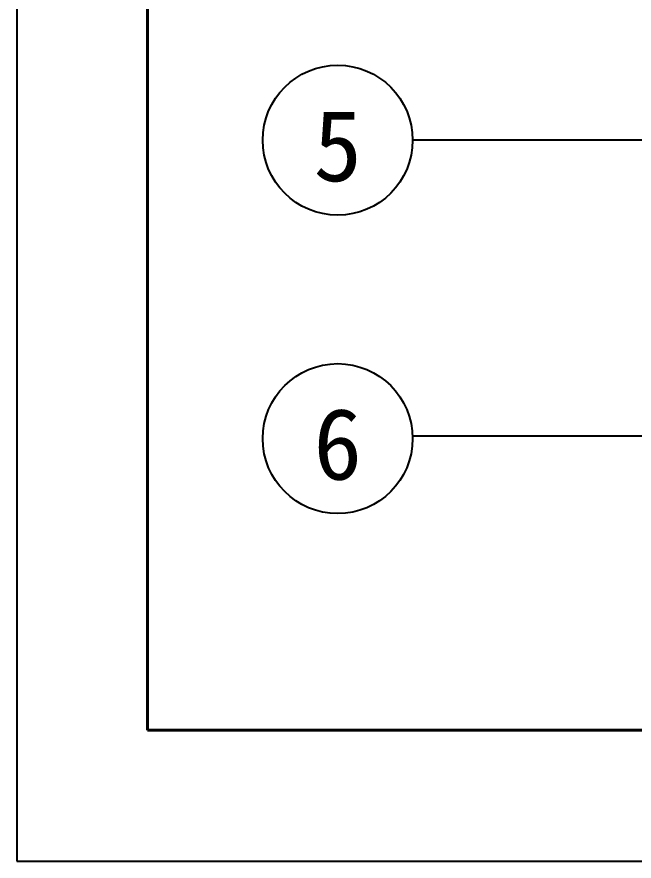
# Model space of a CAD drawing. Header units: millimetres. Extents: x 15 to 334, y 2 to 223.
# Drawn here: x 15.48 to 41.42, y 1.68 to 37.15 of the extents above; entities that cross this region are included whole.
import ezdxf

# ---------------------------------------------------------------- set-up
doc = ezdxf.new("R2010")
doc.units = ezdxf.units.MM
doc.layers.add('FROM', color=179, linetype='Continuous')
doc.styles.add('SLDTEXTSTYLE7', font='TXT')

msp = doc.modelspace()

# ---------------------------------------------------------------- linework, layer by layer
at = {"layer": 'FROM'}
for p, q in [((15.481, 223.304), (15.481, 1.678)), ((15.481, 1.678), (334.408, 1.678))]:
    msp.add_line(p, q, dxfattribs=at)
at = {"layer": 'FROM', "lineweight": 40}
for p, q in [((20.977, 7.175), (20.977, 217.808)), ((328.911, 7.175), (20.977, 7.175))]:
    msp.add_line(p, q, dxfattribs=at)
at = {"layer": 'FROM', "color": 3}
for p, q in [((58.156, 31.967), (32.114, 31.967)), ((49.316, 19.528), (32.112, 19.528))]:
    msp.add_line(p, q, dxfattribs=at)
at = {"layer": 'FROM', "color": 4}
for centre in [(28.964, 31.967), (28.964, 19.429)]:
    msp.add_circle(centre, 3.15, dxfattribs=at)

# ---------------------------------------------------------------- texts
at = {"layer": 'FROM', "color": 6, "char_height": 3, "attachment_point": 2, "style": 'SLDTEXTSTYLE7'}
for s, insert in [('5', (28.966, 33.243)), ('6', (28.966, 20.704))]:
    msp.add_mtext(s, dxfattribs=dict(at, insert=insert))

doc.saveas('drawing.dxf')
